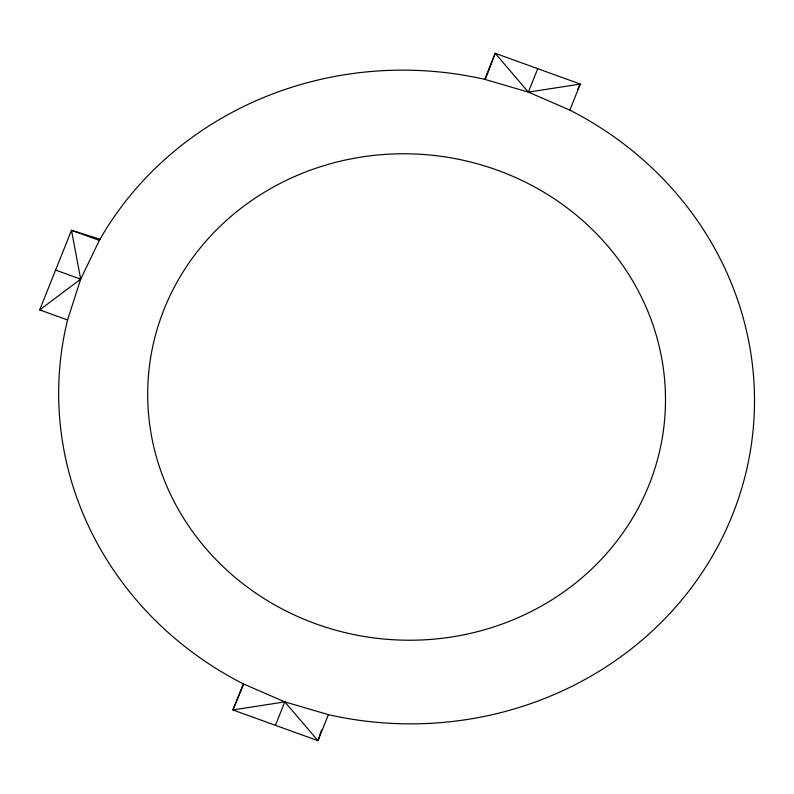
<?xml version="1.0" encoding="UTF-8"?>
<svg xmlns="http://www.w3.org/2000/svg" width="794" height="794" viewBox="0 0 794 794"><rect width="100%" height="100%" fill="white"/><g stroke="black" fill="none" stroke-linecap="round" stroke-linejoin="round"><path stroke-width="1.19" d="M67.559 319.962L80.67 279.16L99.349 240.374A348.09 326.681 5.1 0 1 484.777 79.35L528.367 92.124L569.864 110.118A348.09 326.681 5.1 0 1 732.505 514.84A348.09 326.681 5.1 0 1 328.388 714.65L317.987 740.713L232.9 709.945L243.311 683.882A348.09 326.681 5.1 0 1 67.559 319.962L39.7 309.888L71.49 230.3L100.401 239.341M321.451 730.093L317.987 740.713L284.808 701.876L243.311 683.882M485.819 78.189L495.188 53.287L580.275 84.055L569.864 110.118M484.777 79.35L495.188 53.287L528.367 92.124L580.275 84.055L577.595 89.514M275.439 725.329L284.808 701.876L328.388 714.65M528.367 92.124L537.736 68.671M243.172 685.44L232.9 709.945L284.808 701.876M99.349 240.374L71.49 230.3L80.67 279.16L39.7 309.888L42.082 310.434M55.6 270.099L80.67 279.16M256.283 593.446A259.033 243.103 5.1 0 0 664.31 422.984A259.033 243.103 5.1 0 0 299.169 174.571A259.033 243.103 5.1 0 0 256.283 593.446"/></g></svg>
